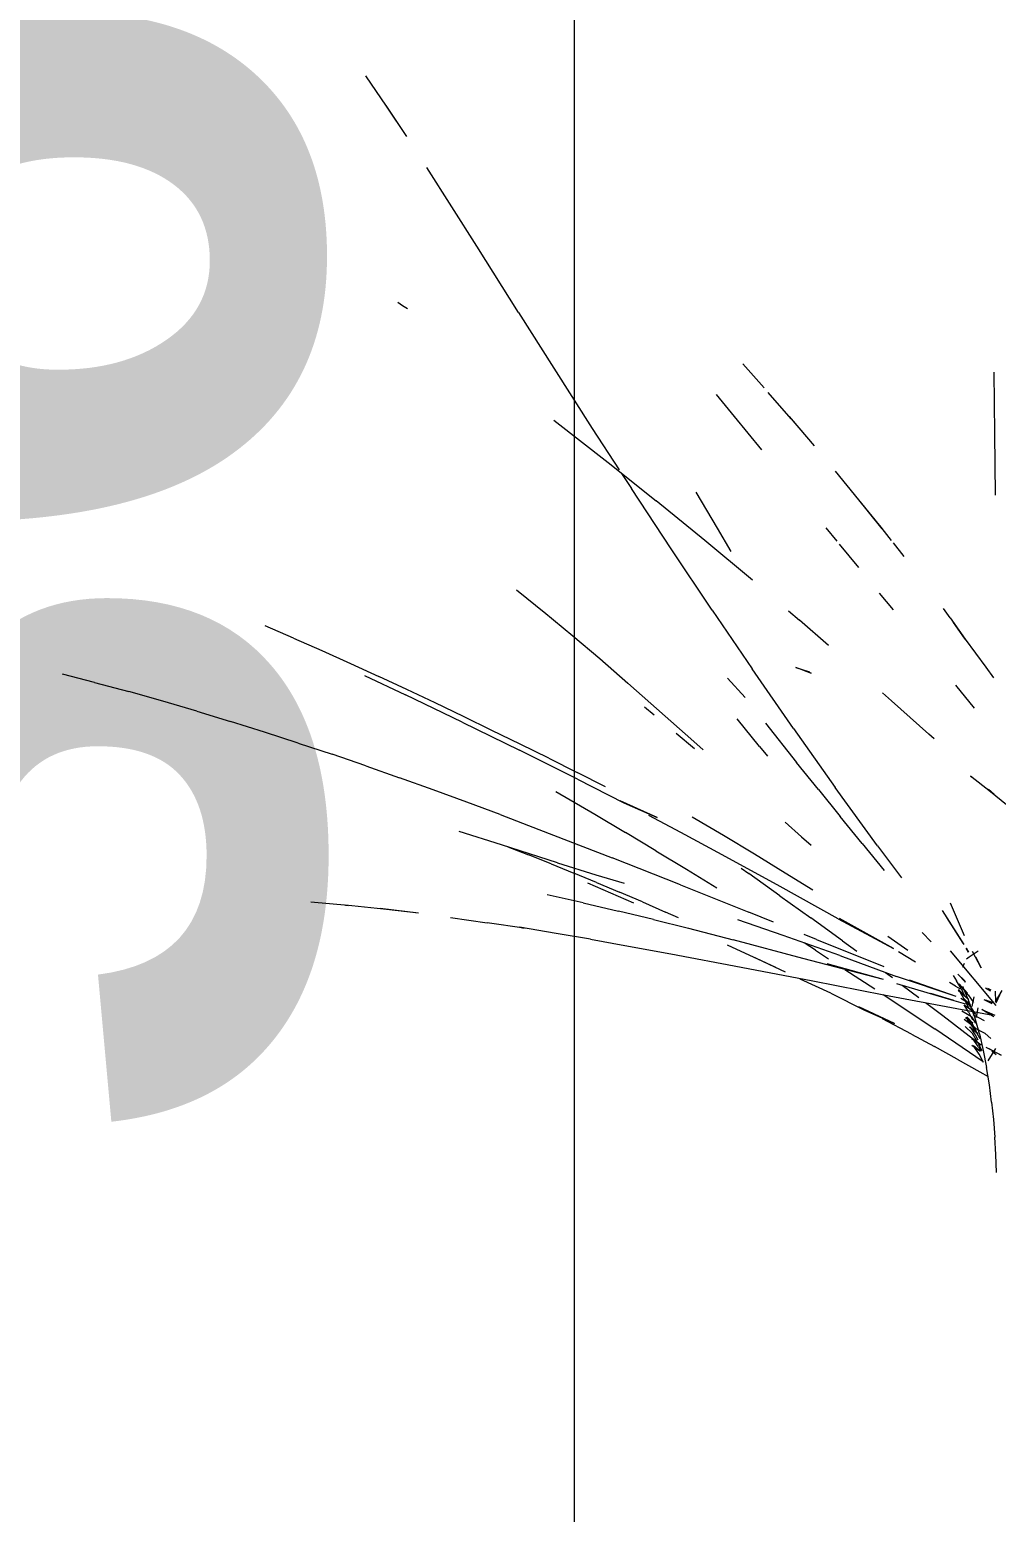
# Model space of a CAD drawing. Header units: inches. Extents: x 22 to 382261, y 22 to 371281.
# Drawn here: x 80503 to 80851, y 144178 to 144710 of the extents above; entities that cross this region are included whole.
import ezdxf

# ---------------------------------------------------------------- set-up
doc = ezdxf.new("R2010")
doc.units = ezdxf.units.IN
doc.header["$MEASUREMENT"] = 0
for name, color, linetype, lineweight in [('A-ANNO-DIMS', 211, 'Continuous', 9), ('G-IMPT', 8, 'Continuous', 9), ('I-FURN', 30, 'Continuous', 9)]:
    doc.layers.add(name, color=color, linetype=linetype, lineweight=lineweight)
doc.styles.add('Arial_B_2', font='arialbd.ttf', dxfattribs={"height": 270.833333})
doc.dimstyles.new('2_2', dxfattribs={"dimscale": 304.8, "dimtxt": 267.818092, "dimasz": 0.227865, "dimexe": 1.377953, "dimexo": 0.0625, "dimgap": 0.287073, "dimtad": 1, "dimdec": 0, "dimzin": 0, "dimdsep": 46, "dimtxsty": 'Arial_B_2', "dimblk1": 'OBLIQUE', "dimblk2": 'OBLIQUE', "dimsah": 1, "dimcen": 0.09, "dimdle": 0.574147, "dimazin": 0, "dimtfac": 1, "dimtdec": 4, "dimtix": 1, "dimtmove": 0, "dimatfit": 3, "dimfxl": 0.574147, "dimfxlon": 1, "dimtvp": 1, "dimtolj": 1, "dimtzin": 0, "dimlwd": 18, "dimlwe": 18, "dimarcsym": 2})

# ---------------------------------------------------------------- blocks, each defined once
blk = doc.blocks.new('PLANTA_91 - PLANTA_ICV_DWG-884031-Section B-B')
at = {"layer": 'G-IMPT'}
for p, q in [((-8117.44, 6102.64), (-8124.85, 6113.51)), ((-8110.06, 6091.74), (-8117.52, 6102.79)), ((-8110.06, 6091.74), (-8117.44, 6102.64)), ((-8085.02, 6052.3), (-8102.89, 6080.55)), ((-8069.99, 6028.53), (-8085.02, 6052.3)), ((-8111.67, 6030.94), (-8113.35, 6032.13)), ((-8109.89, 6029.88), (-8111.67, 6030.94)), ((-8069.99, 6028.53), (-8057.38, 6008.47)), ((-8057.38, 6008.47), (-8043.52, 5986.9)), ((-7989.5, 6010.08), (-7981.83, 6001.5)), ((-7899.33, 6007.11), (-7899.05, 5985)), ((-7992.46, 5991.21), (-7998.95, 5999.08)), ((-7972.08, 5990.35), (-7980.32, 5999.79)), ((-7982.57, 5979.13), (-7992.46, 5991.21)), ((-7972.79, 5991.21), (-7963.82, 5980.64)), ((-8057.33, 5989.82), (-8037.86, 5974.65)), ((-8043.52, 5986.9), (-8033.81, 5971.96)), ((-7972.08, 5990.35), (-7963.82, 5980.64)), ((-7899.05, 5985), (-7898.8, 5962.96)), ((-8037.86, 5974.65), (-8020.58, 5960.89)), ((-8032.98, 5970.68), (-8029.46, 5965.26)), ((-7956.23, 5971.53), (-7947.88, 5961.24)), ((-8015.23, 5943.68), (-8029.46, 5965.26)), ((-7998.55, 5951.07), (-8006.22, 5964.04)), ((-8003.14, 5946.67), (-8020.58, 5960.89)), ((-7939.46, 5950.86), (-7948.24, 5961.78)), ((-7947.88, 5961.24), (-7939.46, 5950.86)), ((-7993.68, 5942.71), (-7998.55, 5951.07)), ((-7959.61, 5951.12), (-7955.74, 5946.42)), ((-7940.35, 5951.96), (-7936.17, 5946.64)), ((-8000.46, 5921.63), (-8015.23, 5943.68)), ((-7985.95, 5932.34), (-8003.14, 5946.67)), ((-7954.81, 5945.29), (-7947.92, 5936.92)), ((-7935.49, 5945.77), (-7931.64, 5940.87)), ((-8070.69, 5928.88), (-8060.19, 5920.43)), ((-7935.34, 5921.74), (-7940.31, 5927.72)), ((-8000.46, 5921.63), (-7986.05, 5900.5)), ((-7973.05, 5921.36), (-7969.04, 5917.96)), ((-7914.96, 5918.84), (-7917.33, 5922.17)), ((-8150.79, 5911.56), (-8160.99, 5915.94)), ((-8060.86, 5920.97), (-8050.47, 5912.36)), ((-8060.86, 5920.97), (-8060.19, 5920.43)), ((-7958.65, 5908.95), (-7969.04, 5917.96)), ((-7914.96, 5918.84), (-7909.54, 5911.23)), ((-7909.54, 5911.23), (-7913.74, 5917.13)), ((-8150.79, 5911.56), (-8140.59, 5907.08)), ((-8050.47, 5912.36), (-8040.85, 5904.21)), ((-7909.54, 5911.23), (-7902.18, 5901.09)), ((-8140.59, 5907.08), (-8130.41, 5902.51)), ((-8130.41, 5902.51), (-8120.23, 5897.84)), ((-8040.85, 5904.21), (-8030.76, 5895.44)), ((-7971.23, 5879.15), (-7986.05, 5900.5)), ((-7964.96, 5899.02), (-7970.39, 5901.01)), ((-7970.39, 5901.01), (-7965.54, 5899.42)), ((-7968.02, 5900.22), (-7964.96, 5899.02)), ((-7902.18, 5901.09), (-7899.46, 5897.29)), ((-8222.27, 5895.68), (-8233.78, 5898.61)), ((-8222.27, 5895.68), (-8210.02, 5892.37)), ((-8125.37, 5898.16), (-8110.63, 5891.22)), ((-8110.06, 5893.1), (-8120.23, 5897.84)), ((-8030.76, 5895.44), (-8007.02, 5874.4)), ((-7988.66, 5890.28), (-7995, 5897.21)), ((-7913.08, 5894.73), (-7906.34, 5886.4)), ((-8197.79, 5888.93), (-8210.02, 5892.37)), ((-8090.22, 5881.4), (-8110.63, 5891.22)), ((-8099.89, 5888.28), (-8110.06, 5893.1)), ((-7936.02, 5889.08), (-7939.24, 5891.92)), ((-8185.59, 5885.35), (-8197.79, 5888.93)), ((-8185.59, 5885.35), (-8173.4, 5881.65)), ((-8089.71, 5883.4), (-8099.89, 5888.28)), ((-8024.72, 5886.87), (-8021.3, 5884.02)), ((-7936.02, 5889.08), (-7922.61, 5877.09)), ((-8161.23, 5877.82), (-8173.4, 5881.65)), ((-8090.22, 5881.4), (-8069.62, 5871.27)), ((-8079.54, 5878.45), (-8089.71, 5883.4)), ((-7983.5, 5872.7), (-7991.5, 5882.59)), ((-7981.35, 5881.01), (-7970.16, 5866.95)), ((-7971.23, 5879.15), (-7956.24, 5857.98)), ((-8149.09, 5873.89), (-8161.23, 5877.82)), ((-8149.09, 5873.89), (-8136.96, 5869.84)), ((-8069.36, 5873.45), (-8079.54, 5878.45)), ((-8059.17, 5868.4), (-8069.36, 5873.45)), ((-8013.43, 5877.45), (-8006.83, 5871.87)), ((-8003.71, 5871.47), (-8007.02, 5874.4)), ((-7920.77, 5875.41), (-7922.61, 5877.09)), ((-8124.85, 5865.7), (-8136.96, 5869.84)), ((-8048.83, 5860.89), (-8069.62, 5871.27)), ((-8059.17, 5868.4), (-8048.98, 5863.3)), ((-7983.5, 5872.7), (-7980.62, 5869.21)), ((-8124.85, 5865.7), (-8112.76, 5861.45)), ((-8038.78, 5858.17), (-8048.98, 5863.3)), ((-7962.33, 5857.19), (-7970.16, 5866.95)), ((-8100.68, 5857.12), (-8112.76, 5861.45)), ((-8048.83, 5860.89), (-8032.16, 5852.46)), ((-7941.06, 5836.99), (-7956.24, 5857.98)), ((-7900.45, 5856.32), (-7907.67, 5862.05)), ((-7907.67, 5862.05), (-7906.99, 5861.52)), ((-8088.62, 5852.7), (-8100.68, 5857.12)), ((-8076.58, 5848.19), (-8088.62, 5852.7)), ((-8056.59, 5856.5), (-8042.63, 5848.36)), ((-8020.26, 5847.09), (-8033.55, 5853.19)), ((-8032.16, 5852.46), (-8020.26, 5847.09)), ((-7962.33, 5857.19), (-7954.47, 5847.46)), ((-7901.17, 5857.31), (-7899.22, 5855.48)), ((-7890.31, 5848.12), (-7900.45, 5856.32)), ((-8076.58, 5848.19), (-8062.7, 5842.89)), ((-8042.63, 5848.36), (-8031.62, 5841.81)), ((-8011.66, 5841.74), (-8023.25, 5847.91)), ((-8007.6, 5847.42), (-7996.42, 5840.85)), ((-7946.58, 5837.76), (-7954.47, 5847.46)), ((-8076.1, 5837.32), (-8091.27, 5842.17)), ((-8062.7, 5842.89), (-8036.33, 5832.61)), ((-8020.65, 5835.2), (-8031.62, 5841.81)), ((-7996.81, 5833.77), (-8011.66, 5841.74)), ((-7974.24, 5845.42), (-7968.36, 5840.23)), ((-8055.99, 5830.84), (-8076.1, 5837.32)), ((-8073.9, 5836.61), (-8066.4, 5833.72)), ((-7996.42, 5840.85), (-7985.28, 5834.12)), ((-7968.36, 5840.23), (-7964.96, 5837.25)), ((-7946.58, 5837.76), (-7938.67, 5828.09)), ((-7941.06, 5836.99), (-7932.42, 5825.42)), ((-8058.28, 5830.5), (-8066.4, 5833.72)), ((-8055.99, 5830.84), (-8042.28, 5826.57)), ((-8011.83, 5822.92), (-8036.33, 5832.61)), ((-8020.65, 5835.2), (-8009.71, 5828.54)), ((-7976.09, 5822.42), (-7996.81, 5833.77)), ((-7985.28, 5834.12), (-7974.19, 5827.31)), ((-8058.28, 5830.5), (-8050.14, 5827.2)), ((-8041.96, 5823.81), (-8050.14, 5827.2)), ((-8042.28, 5826.57), (-8032.09, 5823.51)), ((-8009.71, 5828.54), (-7998.81, 5821.84)), ((-7990.1, 5828.99), (-7987.33, 5827.01)), ((-7976.14, 5819.05), (-7987.33, 5827.01)), ((-7974.19, 5827.31), (-7964.31, 5821.17)), ((-8045.18, 5823.65), (-8028.71, 5816.54)), ((-8041.96, 5823.81), (-8033.74, 5820.34)), ((-8025.49, 5816.8), (-8033.74, 5820.34)), ((-8011.83, 5822.92), (-7987.35, 5813.14)), ((-7955.22, 5810.75), (-7976.09, 5822.42)), ((-8131.15, 5815.59), (-8144.58, 5816.74)), ((-8118.49, 5814.28), (-8132.14, 5815.68)), ((-8132.14, 5815.68), (-8131.15, 5815.59)), ((-8046.78, 5816.47), (-8059.66, 5819.32)), ((-8046.78, 5816.47), (-8034.15, 5813.52)), ((-8025.49, 5816.8), (-8017.21, 5813.18)), ((-7976.14, 5819.05), (-7964.97, 5811.08)), ((-7914.98, 5816.55), (-7910, 5804.71)), ((-8105.89, 5812.78), (-8119.75, 5814.44)), ((-8105.89, 5812.78), (-8118.49, 5814.28)), ((-8094.4, 5811.27), (-8081.24, 5809.35)), ((-8021.54, 5810.48), (-8034.15, 5813.52)), ((-8021.54, 5810.48), (-8008.97, 5807.35)), ((-8012.5, 5811.09), (-8017.21, 5813.18)), ((-7975.01, 5804.82), (-7991.28, 5810.43)), ((-7978.39, 5809.54), (-7987.35, 5813.14)), ((-7953.61, 5802.86), (-7964.97, 5811.08)), ((-7955.22, 5810.75), (-7935.39, 5800.11)), ((-7935.39, 5800.11), (-7954.69, 5810.86)), ((-7917.83, 5813.73), (-7910.11, 5801.57)), ((-7910.33, 5801.98), (-7916.13, 5811.28)), ((-8067.94, 5807.43), (-8081.24, 5809.35)), ((-8056.49, 5805.48), (-8069.71, 5807.71)), ((-8069.71, 5807.71), (-8067.94, 5807.43)), ((-8044.15, 5803.4), (-8056.49, 5805.48)), ((-8008.97, 5807.35), (-7992.88, 5803.21)), ((-7954.63, 5797.53), (-7975.01, 5804.82)), ((-7962.94, 5803.33), (-7967.36, 5805.11)), ((-7937.42, 5804.54), (-7930.21, 5799.46)), ((-7921.78, 5802.46), (-7925.01, 5805.87)), ((-8044.15, 5803.4), (-8031.83, 5801.23)), ((-8031.83, 5801.23), (-8015.26, 5798.2)), ((-7977.65, 5793.33), (-7994.95, 5801.35)), ((-7967.88, 5796.51), (-7992.88, 5803.21)), ((-7963.38, 5799.5), (-7967.46, 5802.12)), ((-7963.38, 5799.5), (-7958.62, 5796.39)), ((-7962.94, 5803.33), (-7938.78, 5793.59)), ((-7953.61, 5802.86), (-7948.54, 5799.12)), ((-7927.45, 5795.22), (-7933.53, 5798.88)), ((-7898.51, 5779.64), (-7914.81, 5799.26)), ((-7909.23, 5800.18), (-7908.34, 5798.78)), ((-7908.34, 5798.78), (-7909.21, 5800.18)), ((-7908.11, 5797.15), (-7904.95, 5799.29)), ((-7903.86, 5793.1), (-7906.99, 5799.02)), ((-8015.26, 5798.2), (-7990.03, 5793.41)), ((-7990.03, 5793.41), (-7964.32, 5788.43)), ((-7977.65, 5793.33), (-7986.07, 5797.25)), ((-7974.12, 5791.6), (-7986.07, 5797.25)), ((-7938.93, 5788.99), (-7967.88, 5796.51)), ((-7938.93, 5788.99), (-7959.16, 5794.54)), ((-7954.63, 5797.53), (-7934.22, 5790.04)), ((-7909.96, 5794.66), (-7910.58, 5793.25)), ((-7909.17, 5796.43), (-7908.11, 5797.15)), ((-7905.83, 5797.15), (-7903.86, 5793.1)), ((-7957.9, 5784.04), (-7968.81, 5789.09)), ((-7964.32, 5788.43), (-7938.85, 5783.48)), ((-7952.84, 5792.61), (-7942.09, 5785.57)), ((-7938.25, 5791.51), (-7935.72, 5789.65)), ((-7912.81, 5782.83), (-7934.22, 5790.04)), ((-7912.81, 5782.83), (-7929.54, 5788.68)), ((-7957.9, 5784.04), (-7945.77, 5777.95)), ((-7939.04, 5783.55), (-7920.49, 5771.19)), ((-7938.85, 5783.48), (-7912.53, 5778.57)), ((-7934.29, 5787.52), (-7913.66, 5781.44)), ((-7932.18, 5786.98), (-7926.26, 5782.51)), ((-7913.66, 5781.44), (-7921.89, 5783.9)), ((-7913.12, 5786.6), (-7915.23, 5787.87)), ((-7913.12, 5786.6), (-7911.43, 5785.66)), ((-7910.57, 5786.62), (-7908.27, 5781.12)), ((-7898.78, 5784.79), (-7898.67, 5780.93)), ((-7934.98, 5773.22), (-7947.77, 5779.15)), ((-7945.77, 5777.95), (-7934.98, 5773.22)), ((-7923.83, 5780.68), (-7917.63, 5776)), ((-7913.66, 5781.44), (-7909.52, 5780.2)), ((-7912.53, 5778.57), (-7899.64, 5776.14)), ((-7906.14, 5775.38), (-7908.27, 5781.12)), ((-7928.91, 5769.31), (-7939.26, 5774.9)), ((-7917.63, 5776), (-7906.64, 5767.57)), ((-7904.47, 5769.46), (-7906.14, 5775.38)), ((-7928.91, 5769.31), (-7920.62, 5764.88)), ((-7903.12, 5759.44), (-7920.49, 5771.19)), ((-7904.47, 5769.46), (-7903.08, 5763.44)), ((-7912.41, 5760.38), (-7920.62, 5764.88)), ((-7903.08, 5763.44), (-7901.89, 5757.34)), ((-7912.41, 5760.38), (-7904.28, 5755.83)), ((-7900.9, 5751.18), (-7901.89, 5757.34)), ((-7904.28, 5755.83), (-7901.38, 5754.16)), ((-7900.09, 5744.97), (-7900.9, 5751.18)), ((-7900.09, 5744.97), (-7899.45, 5738.71)), ((-7899.45, 5738.71), (-7898.95, 5732.4)), ((-7898.58, 5726.07), (-7898.95, 5732.4)), ((-7898.32, 5719.7), (-7898.58, 5726.07))]:
    blk.add_line(p, q, dxfattribs=at)
at = {"layer": 'I-FURN'}
for p, q in [((-7913.91, 5790.41), (-7912.68, 5788.51)), ((-7911.03, 5785.68), (-7912.68, 5788.51)), ((-7909.49, 5788.01), (-7912.21, 5790.83)), ((-7912.21, 5790.83), (-7909.88, 5788.58)), ((-7909.49, 5788.01), (-7909.88, 5788.58)), ((-7908.41, 5781.83), (-7912.11, 5785.01)), ((-7911.98, 5785.37), (-7908.41, 5781.83)), ((-7911.98, 5785.37), (-7909.73, 5781.43)), ((-7908.46, 5783.47), (-7911.8, 5787.45)), ((-7911.8, 5787.45), (-7908.81, 5784.06)), ((-7911.03, 5785.68), (-7909.72, 5782.84)), ((-7908.46, 5783.47), (-7906.66, 5780.65)), ((-7902.25, 5785.97), (-7900.46, 5784.87)), ((-7901.6, 5785.9), (-7900.34, 5785.28)), ((-7896.44, 5785.04), (-7898.77, 5780.97)), ((-7898.52, 5780.62), (-7896.44, 5785.04)), ((-7908.67, 5780.58), (-7911.15, 5782.12)), ((-7907.35, 5775.54), (-7910.76, 5777.61)), ((-7910.17, 5782.11), (-7907.69, 5779.97)), ((-7910.17, 5782.11), (-7907.64, 5779.2)), ((-7907.12, 5777.81), (-7910.01, 5779.74)), ((-7908.41, 5777.35), (-7909.95, 5779.9)), ((-7909.95, 5779.9), (-7907.12, 5777.81)), ((-7909.73, 5781.43), (-7908.31, 5778.62)), ((-7907.64, 5779.2), (-7905.86, 5776.35)), ((-7907.07, 5779.3), (-7906.38, 5782.69)), ((-7905.51, 5775.28), (-7904.93, 5778.85)), ((-7899.35, 5775.58), (-7903.61, 5778.19)), ((-7903.61, 5778.19), (-7898.97, 5776.15)), ((-7899.85, 5780.17), (-7902.79, 5781.72)), ((-7902.29, 5781.72), (-7899.61, 5780.69)), ((-7906.64, 5772.1), (-7909.93, 5774.56)), ((-7907.02, 5769.6), (-7909.56, 5772.13)), ((-7906.86, 5773.32), (-7909.46, 5775.21)), ((-7907.18, 5773.24), (-7908.97, 5775.58)), ((-7906.86, 5773.32), (-7908.97, 5775.58)), ((-7905.99, 5770.73), (-7908.76, 5774.63)), ((-7908.76, 5774.63), (-7905.83, 5771.5)), ((-7908.41, 5777.35), (-7906.94, 5774.52)), ((-7907.35, 5775.54), (-7905.9, 5773.32)), ((-7907.18, 5773.24), (-7905.67, 5770.38)), ((-7902.62, 5774.12), (-7906.76, 5776.28)), ((-7905.05, 5769.52), (-7908.04, 5771.81)), ((-7907.81, 5771.86), (-7905.96, 5769.04)), ((-7907.81, 5771.86), (-7905.05, 5769.52)), ((-7903.89, 5765.38), (-7907.28, 5767.69)), ((-7905.19, 5766.43), (-7907.02, 5769.6)), ((-7904.81, 5764.78), (-7906.86, 5767.65)), ((-7903.89, 5765.38), (-7906.86, 5767.65)), ((-7902.39, 5769.6), (-7906.31, 5771.66)), ((-7905.99, 5770.73), (-7904.35, 5767.8)), ((-7905.96, 5769.04), (-7905.02, 5767.29)), ((-7902.39, 5769.6), (-7900.32, 5767.79)), ((-7904.3, 5763.25), (-7907.23, 5765.32)), ((-7904.55, 5762.13), (-7906.55, 5765.19)), ((-7904.25, 5763.25), (-7906.55, 5765.19)), ((-7905.19, 5766.43), (-7903.65, 5763.47)), ((-7904.81, 5764.78), (-7903.97, 5763.25)), ((-7903.04, 5759.13), (-7904.55, 5762.13)), ((-7896.62, 5761.77), (-7902.02, 5764.58)), ((-7901.39, 5759.81), (-7898.63, 5764.15)), ((-7901.13, 5764.18), (-7896.62, 5761.77)), ((-7898.48, 5761.86), (-7900, 5763.25))]:
    blk.add_line(p, q, dxfattribs=at)
blk = doc.blocks.new('PLANTA_91 - PLANTA_91-884042-Section B-B')
blk.add_blockref('PLANTA_91 - PLANTA_ICV_DWG-884031-Section B-B', (0, 0))
blk = doc.blocks.new('_Oblique')
at = {"color": 0, "linetype": 'ByBlock', "lineweight": -2}
blk.add_line((-0.5, -0.5), (0.5, 0.5), dxfattribs=at)
blk = doc.blocks.new('*D5239')
at = {"layer": 'A-ANNO-DIMS', "color": 0, "lineweight": 18, "transparency": 16777216}
for p, q in [((80698.95, 146705.35), (80698.95, 142755.35)), ((80779.9, 146530.35), (80278.95, 146530.35)), ((80779.9, 142930.35), (80278.95, 142930.35))]:
    blk.add_line(p, q, dxfattribs=at)
at = {"layer": 'Defpoints', "color": 0, "transparency": 16777216}
for p in [(80798.95, 146530.35), (80698.95, 142930.35), (80798.95, 142930.35)]:
    blk.add_point(p, dxfattribs=at)
at = {"layer": 'A-ANNO-DIMS', "color": 0, "lineweight": 18, "transparency": 16777216, "xscale": 69.45312499999999, "yscale": 69.45312499999999, "zscale": 69.45312499999999}
for p, rotation in [((80698.95, 146530.35), 90), ((80698.95, 142930.35), 270)]:
    blk.add_blockref('_Oblique', p, dxfattribs=dict(at, rotation=rotation))
at = {"layer": 'A-ANNO-DIMS', "color": 0, "lineweight": 18, "transparency": 16777216, "insert": (80473.17, 144730.35), "char_height": 270.833, "width": 559.6852, "attachment_point": 5, "rotation": 90, "style": 'Arial_B_2'}
blk.add_mtext('\\A1;3600', dxfattribs=at)

msp = doc.modelspace()

# ---------------------------------------------------------------- block references
at = {"layer": 'I-FURN'}
msp.add_blockref('PLANTA_91 - PLANTA_91-884042-Section B-B', (88749, 138580.35), dxfattribs=at)

# ---------------------------------------------------------------- dimensions: what is measured, and where the dimension line sits
at = {"layer": 'A-ANNO-DIMS', "lineweight": 18}
dim = msp.add_linear_dim(base=(80698.95, 142930.35), p1=(80798.95, 146530.35), p2=(80798.95, 142930.35), angle=90, dimstyle='2_2', override={"dimpost": '<>', "dimfxl": 3600}, dxfattribs=at)
dim.commit()
dim.dimension.update_dxf_attribs({"geometry": '*D5239', "text_midpoint": (80473.17, 144730.35)})

doc.saveas('drawing.dxf')
